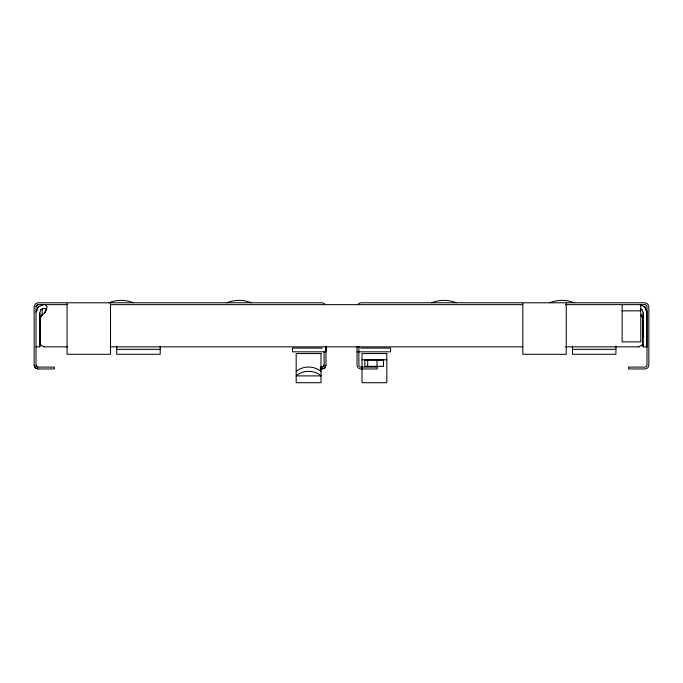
<?xml version="1.0" encoding="UTF-8"?>
<svg xmlns="http://www.w3.org/2000/svg" width="683" height="683" viewBox="0 0 683 683"><rect width="100%" height="100%" fill="white"/><g stroke="black" fill="none" stroke-linecap="round" stroke-linejoin="round"><path stroke-width="1.02" d="M325.979 346.776L325.979 351.822L292.452 351.822L292.452 348.099L322.248 348.099M642.14 344.992L642.643 343.131L642.643 317.945L641.089 315M40.954 309.45L39.742 313.087L39.742 346.853L36.011 346.853M45.266 312.08L47.195 306.821L45.266 304.635M46.359 309.45L44.446 313.087L46.7 309.45L44.446 308.357M324.118 351.6L324.118 365.234L323.571 366.549L320.19 367.095M325.979 346.349L325.979 365.234L324.886 367.864L322.248 368.957L320.19 368.957M36.011 312.08L38.197 306.821L43.464 304.635M36.506 311.209L38.325 306.821M324.118 365.234L323.571 366.549L322.248 367.095M325.979 365.234L324.886 367.872L322.248 368.957M324.792 303.952L322.248 302.774L37.872 302.774L35.328 303.952L34.15 306.496L34.15 365.234L35.234 367.864L37.872 368.957L54.401 368.957L54.401 367.095L37.872 367.095L36.558 366.549L36.011 365.234L36.011 306.496L36.6 305.224L37.872 304.635L67.643 304.635M40.357 317.945L41.911 315M36.011 306.496L37.872 304.635M44.574 313.087L41.791 315L40.229 317.945L40.229 343.131L40.732 344.992L44.088 346.853M638.912 346.853L642.268 344.992M358.208 303.952L360.752 302.774L645.128 302.774L647.672 303.952L648.85 306.496L648.85 365.234L647.766 367.864L645.128 368.957L628.599 368.957L628.599 367.095L645.128 367.095L646.442 366.549L646.989 365.234L646.989 306.496L646.4 305.224L645.128 304.635L565.396 304.635M108.887 302.774C116.622 299.564 125.527 299.564 133.262 302.774M226.876 302.774C234.611 299.564 243.515 299.564 251.25 302.774M431.75 302.774C439.485 299.564 448.39 299.564 456.124 302.774M549.738 302.774C557.473 299.564 566.378 299.564 574.113 302.774M40.826 309.45L44.574 308.357M110.159 304.635L522.879 304.635M622.153 310.842L640.782 310.842M43.96 346.853L67.54 346.853M110.065 346.853L522.819 346.853M565.345 346.853L639.04 346.853M646.989 346.853L643.258 346.853L643.258 344.992M360.752 348.099L390.548 348.099L390.548 351.822L357.021 351.822M116.733 349.337L160.198 349.337M572.482 349.337L615.938 349.337M361.99 359.77L386.826 359.77M640.236 308.904L642.046 309.45L643.258 313.087L643.258 336.83M37.872 367.095L36.558 366.549L36.011 365.234M640.287 304.994L644.803 306.821L646.989 312.08M37.872 368.957L35.234 367.864L34.15 365.234M641.209 315L642.771 317.945L642.771 336.83M644.675 306.821L646.861 312.08L646.861 346.853M643.138 313.087L643.138 346.853M640.782 304.635L640.782 341.884L622.153 341.884L622.153 304.635M615.938 346.179L615.938 354.306L572.482 354.306L572.482 346.179M566.267 303.389L566.267 354.306L522.802 354.306L522.802 303.389M377.025 360.12L377.025 366.353M367.693 360.12L367.693 366.353M358.882 346.349L358.882 365.234L359.429 366.549L360.752 367.095L377.272 367.095L377.272 368.957L360.752 368.957L358.114 367.872L357.021 365.234L357.021 346.349M160.198 346.179L160.198 354.306L116.733 354.306L116.733 346.179M110.518 303.389L110.518 354.306L67.062 354.306L67.062 303.389M42.218 308.887L42.218 315.273M39.862 313.087L39.862 346.853M296.174 371.586A15.53 11.355 0 0 1 321.01 371.586M321.01 353.563L296.174 353.563L296.174 382.711L321.01 382.711L321.01 353.563M386.826 353.563L361.99 353.563L361.99 382.711L386.826 382.711L386.826 353.563M383.505 360.12L364.85 360.12L364.85 366.353L383.505 366.353L383.505 360.12M321.01 375.898L296.174 375.898A15.53 11.355 0 0 1 321.01 375.889"/></g></svg>
